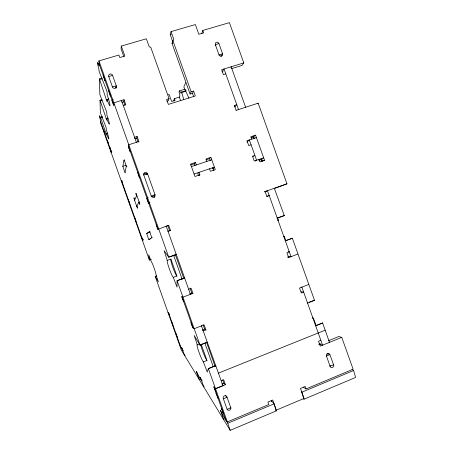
<?xml version="1.0" encoding="UTF-8"?>
<svg xmlns="http://www.w3.org/2000/svg" width="453" height="453" viewBox="0 0 453 453"><rect width="100%" height="100%" fill="white"/><g stroke="black" fill="none" stroke-linecap="round" stroke-linejoin="round"><path stroke-width="0.68" d="M104.813 133.482L103.55 129.518L103.55 129.932M104.898 80.068L104.898 80.866L103.131 75.107M107.678 133.397L106.557 133.748L106.529 135.039L100.487 117.163L102.344 116.585M108.029 118.205L106.783 118.595L106.744 120.198L100.017 100.187L101.88 99.615M108.822 99.003L107.061 99.541L106.976 101.58L99.434 78.867L101.982 78.103M107.44 140.877L107.446 140.487L108.697 144.422M108.578 90.413L110.322 96.115L110.345 95.39M184.53 278.419L184.547 278L177.678 280.532M112.542 75.781L112.559 75.368A2.044 1.948 26.8 0 0 109.983 74.054A2.044 1.948 26.8 0 0 108.731 76.512L112.457 86.982A2.05 1.948 28.6 0 0 115.045 88.284A2.05 1.948 28.6 0 0 116.279 85.827L112.559 75.368L108.737 76.512M109.858 147.672L109.875 147.31L111.138 150.866L111.059 152.265L111.953 151.981M123.946 160.181A3.437 0.294 71.1 0 1 125.198 162.814A3.437 0.294 71.1 0 1 126.223 166.585L124.943 172.383L122.825 166.37L123.946 160.181L124.751 159.915M166.874 101.223L168.25 100.798L169.06 98.68L150.685 47.089A1.342 1.263 34.3 0 1 149.003 46.217L146.359 38.788L121.291 46.076L121.076 48.873L123.873 56.727M177.049 280.752L177.055 287.157L173.306 277.366A9.02 0.889 70.2 0 1 169.343 268.844A9.02 0.889 70.2 0 1 167.265 260.384L164.06 250.611L168.697 257.202M121.415 101.183L121.489 100.47L136.376 142.327M124.994 105.226L123.782 101.817L124.026 99.688L113.85 102.814L113.692 105.6L111.931 100.651L111.965 99.943L113.222 99.558M150.062 231.092L146.664 233.493L148.539 239.042L148.811 239.456L149.592 239.19M122.893 184.354L121.681 180.537L121.478 181.579L121.925 181.432M130.232 151.302L130.119 151.795L128.358 146.84L128.771 144.767L138.907 141.512L137.123 136.489L134.592 137.299L134.445 137.927M138.029 141.868L136.704 138.154L137.123 136.489M138.771 142.016L138.85 141.715M172.814 41.835L170.215 34.553L171.047 31.614L195.368 24.553L198.844 34.303L203.657 32.888L202.791 30.453L229.416 22.65L243.782 62.899L242.072 65.408L231.63 68.624M169.06 98.68L166.591 99.45L168.352 104.405L195.334 95.968L193.584 91.047L192.468 93.244L190.062 93.998L172.032 43.403L172.887 40.572A1.331 1.251 37.4 0 0 173.675 38.986L171.047 31.614M128.261 199.445L129.524 202.995M137.746 172.44L139.365 177.797L139.518 177.417M215.481 366.341L215.724 365.656L208.295 368.623L207.253 372.077L203.369 361.913A9.179 0.878 69.4 0 1 198.975 352.168A9.179 0.878 69.4 0 1 197.321 344.909L194.184 335.463L200.028 345.163M179.269 97.14L174.462 98.641L173.839 100.13L174.184 101.093M202.791 30.453L201.681 33.681M143.731 175.073L143.765 175A2.022 1.982 28.9 0 1 144.988 172.48A2.022 1.982 28.9 0 1 147.553 173.737L155.005 194.694A2.016 1.982 35 0 1 153.788 197.219A2.016 1.982 35 0 1 151.228 195.973L143.765 175L147.553 173.737L147.344 174.19M186.24 90.555L181.602 91.993L181.104 93.114A1.931 0.385 73.1 0 1 180.47 92.435A3.822 0.759 73 0 0 179.201 91.076A3.822 0.759 73 0 0 179.609 94.405A1.897 0.374 73 0 1 179.813 96.053L179.343 97.118L180.6 100.651M185.702 82.678L183.85 86.885A2.01 0.419 73.3 0 0 184.048 87.384L188.935 98.171M134.581 200.232L136.795 195.328M190.062 93.998L191.149 91.806L172.887 40.572M136.715 206.24L139.088 201.778M218.861 55.006L222.559 53.703L218.946 43.59A1.959 1.835 43.6 0 0 216.5 42.305A1.959 1.835 43.6 0 0 215.373 44.66L215.135 45.124A1.937 1.823 42.6 0 1 215.821 45.006M222.196 72.016L224.037 68.969L238.499 109.501L238.221 109.83M134.784 217.797L136.047 221.353M230.911 67.191L231.177 66.772L245.605 107.219L245.311 107.548M151.076 196.206L155.005 194.694L154.15 195.911L151.67 196.755M234.286 105.521L236.766 104.637L235.13 106.642L234.394 106.88M236.019 110.39L258.159 103.182L286.953 183.833L274.393 188.465M190.673 164.971L194.309 163.76L195.453 162.446L196.33 164.926M257.802 103.561L258.159 103.182M205.956 159.869L209.558 158.669L210.888 157.299L215.283 169.626L210.43 171.268L209.552 168.793M321.777 323.657L322.383 323.04A2.65 0.759 66.6 0 1 322.604 323.006L329.507 342.349L329.042 342.196M199.065 175.611L199.864 174.835L198.98 172.361L197.791 173.55L198.448 175.385M247.123 141.88L249.354 139.926L256.591 160.215L256.002 160.628M251.041 137.65L253.708 136.766L255.571 135.141L264.529 160.243L263.538 160.9M255.962 137.972L256.438 137.57L246.987 140.713L248.725 145.583L251.092 144.79M141.415 236.455L142.791 239.926L142.333 240.249L143.658 239.784M156.183 224.286L157.729 229.422L168.697 225.26L170.487 230.288L169.49 230.809M252.995 156.721L254.852 155.345L252.491 156.143L254.229 161.019L263.663 157.814L261.053 159.603L258.884 160.339M255.413 161.041L255.764 160.792M166.024 226.438L168.544 225.356M148.833 239.456L152.338 237.502M167.825 231.256L170.487 230.288M264.722 191.664L286.953 183.833M274.325 188.278L284.291 215.634L277.264 218.165A2.588 0.747 70.1 0 1 277.021 218.12L284.042 215.594A2.582 0.776 70.1 0 0 284.291 215.634M266.709 196.421L269.195 195.537L267.281 196.364M183.38 350.214L182.927 350.39L179.507 344.841L181.24 349.92L230.181 430.35L276.313 410.888L274.071 403.844L271.222 400.526M303.329 398.566L303.98 399.218L355.605 377.445L353.583 370.509L352.06 369.405M214.105 387.156L225.753 419.914L227.327 421.902L268.799 404.54L267.91 402.038L272.717 400.033L276.313 410.129L304.042 398.442L300.475 388.431L305.18 386.466L306.064 388.934L353.125 369.223L341.755 337.372L338.833 336.5L328.533 340.684M222.451 412.134L221.268 412.626L227.802 423.238L274.071 403.844M301.494 391.89L301.817 392.207L353.583 370.509M224.15 419.218L223.561 419.467L220.498 410.339L222.531 414.682M333.567 364.841L329.869 366.177M223.369 398.81L227.072 397.292L225.407 395.514M215.883 392.151L213.64 386.641L215.526 388.719L225.418 384.693L223.623 379.654L221.155 380.65M341.755 337.372L320.26 346.115L318.516 341.222L320.832 340.282M215.526 388.719L222.95 385.701L201.342 325.639M204.258 386.681L203.737 386.89L201.019 378.85L200.073 377.326L200.753 379.325M221.919 383.98L223.873 383.187L225.418 384.693M318.872 344.608L320.803 343.821M199.569 379.014L199.065 379.218L196.432 371.437L197.989 374.841M218.476 373.113L325.169 330.192M202.219 380.65L201.698 380.86L197.095 373.385L197.599 373.181M322.383 323.04L315.441 325.815A2.656 0.73 66.8 0 1 315.656 325.781L322.604 323.006M215.826 365.673L208.391 368.646L227.327 421.902M203.369 361.913L206.959 360.492L201.381 344.807M312.847 318.47L313.476 318.221L315.984 325.254A2.559 0.713 66.8 0 0 316.251 325.911M200.509 344.733L206.715 342.304M309.189 302.225L314.246 300.243A2.622 0.764 67.4 0 0 314.535 300.384L307.57 303.108A2.627 0.736 67.5 0 1 307.366 303.017M207.497 342.258L200.045 345.175L177.1 280.673L184.609 277.91M185.158 355.441L184.711 355.622L181.636 347.519L182.231 349.252M197.321 344.909L199.716 343.969M202.797 329.812L204.631 329.105L205.928 329.909L203.448 330.871L202.604 330.322M189.835 293.793L191.812 293.057L192.938 293.397L191.149 288.363L188.658 289.286M287.712 257.191L289.025 256.698M192.938 293.397L182.955 297.128L181.625 296.613L183.725 301.726M314.535 300.384L292.349 238.216L285.339 240.798A2.599 0.747 69.2 0 0 285.186 240.894M285.798 240.696L292.162 238.352A2.593 0.776 69.2 0 1 292.349 238.216M173.306 277.366L176.919 276.041L170.889 259.076L167.265 260.384M283.731 236.845L284.359 236.613L285.769 240.566M156.528 276.002L155.209 276.483L179.178 343.906L179.858 344.608M156.602 276.081L155.283 276.562L158.369 281.896L155.945 274.694A6.738 0.498 70.3 0 0 154.23 268.363A6.738 0.498 70.3 0 0 151.432 261.998L148.731 254.79L149.411 260.045M277.882 220.452L278.516 220.22L277.576 217.587M151.393 259.331L149.399 260.124L100.645 122.973L100.549 120.509L99.292 115.725L100.498 118.205L100.487 117.163M169.28 256.925L176.166 254.444A2.673 0.311 70.3 0 0 176.223 254.501M176.291 254.535L168.771 257.242L98.941 60.889L118.896 55.04L119.785 57.542L124.841 56.053L121.291 46.076M143.125 239.852L142.678 240.011L121.631 180.798L122.084 180.651M168.256 231.24L169.184 230.917M150.351 238.924L150.73 238.788M158.578 229.048L157.955 229.263L128.459 146.33L129.088 146.126M266.081 191.46L264.779 191.913L267.457 190.662L291.013 256.698L287.944 256.862L288.051 257.162M146.687 233.414L150.09 232.219M264.529 160.243L259.818 161.846L258.952 159.411M149.903 202.701L148.471 203.397L146.71 198.442L148.137 197.729M194.06 174.02L214.388 167.168L212.559 168.822L213.748 168.42M199.864 174.835L194.966 176.494L190.543 164.082L195.453 162.446M191.409 166.574L211.749 159.767M246.976 142.01L247.412 141.863M210.888 157.299L206.03 158.918L206.908 161.387M255.571 135.141L250.849 136.704L251.715 139.139M124.977 172.344L125.741 172.095M122.831 166.313L126.262 165.186M126.223 166.585L127.027 166.319M111.568 151.076L111.115 151.223L100.611 121.659M134.835 138.754L136.704 138.154M105.889 133.595L107.729 133.012M191.149 91.806L193.584 91.047M106.036 118.629L107.876 118.057M123.273 105.487L125.815 104.705L124.026 99.688M225.775 73.828L223.391 74.564L221.653 69.7L243.782 62.899M179.394 90.928L184.631 89.303M168.069 94.847L169.15 94.513L171.619 101.455L175.079 100.373L174.462 98.641M100.674 117.706L102.531 117.129M183.708 99.434L181.772 92.525L185.747 91.291M114.36 104.717L113.731 104.909L99.014 63.522M121.902 102.395L123.782 101.817M222.038 71.574L222.955 71.291M100.226 100.793L102.089 100.226M106.217 99.875L108.731 99.105M112.457 86.982L116.279 85.827L116.132 88.131L115.662 86.817M218.946 43.59L215.368 44.66L218.98 54.785A1.959 1.852 44.1 0 0 221.415 56.07A1.959 1.852 44.1 0 0 222.565 53.703L221.104 56.331L220.871 55.702M99.666 79.552L102.214 78.794M170.215 34.553L171.228 34.264M288.125 251.908L289.269 251.817L286.93 252.689L288.674 257.57L297.808 254.088M308.657 284.495L299.563 288.097L301.307 292.983L303.635 292.083L301.171 291.766M301.075 287.111L301.896 287.196L322.576 345.169L319.206 343.963M190.079 294.207L190.447 294.325L166.189 226.138M326.239 356.001L329.937 354.671L333.674 365.146A1.467 1.376 -84.4 0 1 333.736 365.956L332.944 367.14A2.446 2.299 -84.4 0 1 331.998 367.53L330.673 367.224A1.467 1.376 -84.3 0 1 330.214 366.579L326.471 356.092A1.965 1.852 -85.2 0 1 327.553 353.55A1.965 1.852 -85.2 0 1 329.937 354.671L327.151 353.583L327.377 354.229M283.516 215.271L284.042 215.594M303.544 387.406L306.064 388.934M191.262 322.921L190.894 322.683L192.661 327.655L194.184 328.708L204.133 324.869L205.928 329.909M167.944 312.304L168.72 312.859L169.79 316.279M171.744 321.783L173.012 325.345M175.645 332.757L177.134 336.534L176.913 336.319M222.146 384.891L222.95 385.701M216.409 393.629L215.934 393.091L218.182 398.623M275.735 410.203L276.313 410.888M221.885 409.031L221.387 408.425L223.663 414.031M213.284 366.794L204.943 343.363M253.708 136.766L254.348 138.567M261.698 159.162L262.553 161.562M252.882 136.704L253.629 138.794M261.053 159.603L261.692 161.393M234.388 105.396L236.126 110.266M265.101 191.489L266.84 196.364M319.093 344.184L319.201 344.484M192.468 93.244L193.657 96.585M209.558 158.669L210.243 160.589M212.757 167.638L213.895 170.843M194.309 163.76L194.96 165.594M271.302 400.339L271.772 401.669M230.787 407.723L230.86 407.96A1.535 1.455 -68.6 0 1 230.866 408.651L230.016 409.891A2.554 2.429 -68.5 0 1 229.003 410.31L227.599 410.005A1.535 1.461 -68.4 0 1 227.18 409.489L227.089 409.257M167.882 225.787L169.649 230.753M190.039 288.085L191.812 293.057M203.086 324.75L204.631 329.105M222.763 380.078L223.873 383.187M175.147 254.048L183.827 278.448M206.421 341.964L215.135 366.46M146.166 173.465L146.602 174.699M154.15 195.911L154.592 197.151M173.55 255.096L182.18 279.354M181.953 296.743L193.035 327.91M136.557 195.855L135.798 193.72L136.03 193.182L139.847 203.924L139.592 204.388L138.833 202.253M134.79 199.773L134.077 197.757L133.873 198.233L137.429 208.238L137.655 207.836L136.942 205.821M168.522 312.717L180.532 346.494M227.802 423.238L230.181 430.35M301.817 392.207L303.17 396.596M303.306 397.032L303.578 397.91M303.714 398.346L303.98 399.218M98.941 60.889L99.031 65.475L98.505 64.496A5.402 0.493 72 0 0 97.395 62.837A5.402 0.493 72 0 0 98.595 67.656L99.235 71.733L106.631 90.453L107.151 92.474L107.135 94.773A8.975 0.804 71.8 0 1 110.011 105.345A8.975 0.804 71.8 0 1 107.061 99.541M99.434 78.867L99.864 94.603L106.183 110.713L106.851 113.069L106.84 114.864A7.888 0.634 71.5 0 1 109.388 123.975A7.888 0.634 71.5 0 1 106.783 118.595M100.017 100.187L100.362 112.672L106.013 127.248L106.602 130.753A7.038 0.51 71.3 0 1 108.89 138.748A7.038 0.51 71.3 0 1 106.557 133.748M154.36 195.611A1.988 1.959 34.6 0 1 154.19 197.293M149.258 231.375A3.403 0.294 70.5 0 1 150.651 234.399A3.403 0.294 70.5 0 1 151.534 237.785M207.48 342.247A2.712 0.306 69.3 0 1 207.383 342.128M206.959 360.492A9.168 0.929 69.3 0 1 203.561 353.572A9.168 0.929 69.3 0 1 200.69 344.58M176.919 276.041A9.009 0.946 70.2 0 1 172.91 267.547A9.009 0.946 70.2 0 1 170.889 259.076M184.377 89.654A3.817 0.793 73.1 0 1 185.526 90.39M181.602 91.993A1.937 0.391 73.1 0 1 181.772 92.525M284.359 236.613A8.709 2.52 69.7 0 1 283.272 236.228M277.938 220.753A8.709 2.52 69.7 0 1 278.516 220.22M313.476 318.221A8.862 2.48 67.3 0 1 312.242 317.423M330.18 365.73A1.869 1.761 -84.3 0 1 329.994 365.882M143.346 174.671A1.993 1.954 28.6 0 1 146.495 174.139M172.814 42.678A1.314 1.234 37.3 0 1 172.032 43.403M230.815 407.808L227.117 409.342L223.261 398.498A2.055 1.959 -68.6 0 1 224.439 395.843A2.055 1.959 -68.6 0 1 226.964 396.981L230.815 407.808"/></g></svg>
